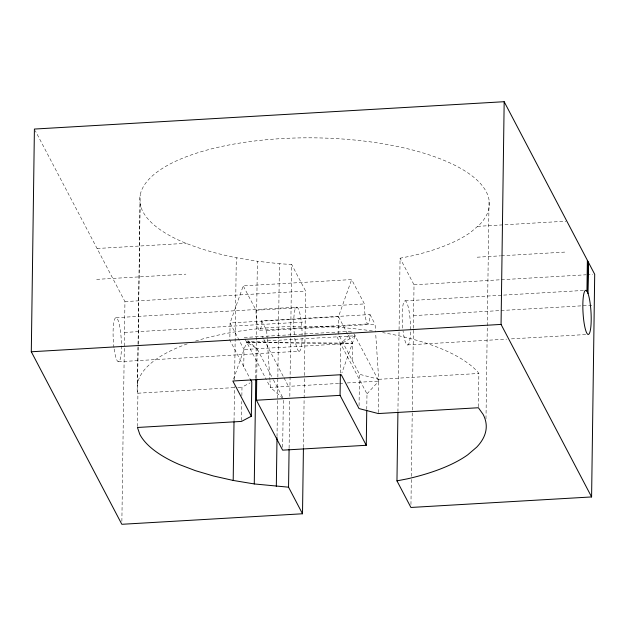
<?xml version="1.0" encoding="UTF-8"?>
<svg xmlns="http://www.w3.org/2000/svg" width="626" height="626" viewBox="0 0 626 626"><rect width="100%" height="100%" fill="white"/><g stroke="black" fill="none" stroke-linecap="round" stroke-linejoin="round"><path stroke-width="0.47" stroke-dasharray="3.13 2.35" d="M121.874 521.372L124.942 301.599L35.314 130.787M137.462 426.517L137.923 393.206L137.43 391.774L140.06 203.325M137.571 383.425L138.103 344.887M138.119 343.909L140.201 194.983M234.03 420.868L234.507 386.68M234.601 379.849L236.307 257.755C217.918 254.062 199.788 249.031 182.448 241.824A174.818 63.789 0.8 0 1 281.473 138.604A174.818 63.789 0.8 0 1 479.743 224.507L470.862 232.144A174.818 63.789 0.8 0 1 410.797 256.112L400.069 258.209L397.925 411.532M241.526 420.461L241.792 401.423M241.871 395.718L241.988 387.15L250.173 382.838M243.764 366.656L244.007 349.527L230.078 322.977L243.232 285.871L351.64 279.564L364.426 303.923A14.719 2.66 86.7 0 0 367.024 322.938A14.719 2.66 86.7 0 0 369.997 314.542L261.59 320.856A14.719 2.66 86.7 0 1 258.616 329.253A14.719 2.66 86.7 0 1 256.018 310.238L243.232 285.871M255.744 378.456L257.38 261.245L236.307 257.755M256.746 377.924L257.153 348.839L247.81 340.638M277.013 436.604L277.834 378.002M277.85 377.024L278.406 336.976M278.421 335.998L279.431 263.726L257.38 261.245M282.67 447.246L283.335 399.732M289.102 448.114L289.768 400.249M289.822 396.344L291.669 264.485L279.431 263.726M303.43 447.551L304.424 376.461M304.439 375.49L304.995 335.559M305.011 334.581L305.621 291.074L291.669 264.485M340.38 373.057L340.787 343.964L351.303 332.594M352.172 360.341L352.415 343.212L338.486 316.67L351.64 279.564M359.058 405.711L359.496 374.301L338.243 333.799L338.486 316.67L230.078 322.977L229.836 340.114L250.017 378.574M366.766 409.412L366.985 393.895L335.763 334.534M378.315 412.612L378.777 379.301L359.496 374.301M410.953 504.54L411.337 477.27M411.352 476.3L412.26 411.047M412.276 410.077L413.403 329.245M413.418 328.274L414.021 284.807L400.069 258.209M478.405 406.79L478.867 373.479L477.779 371.954A174.818 63.789 0.8 0 0 382.65 332.609M485.995 418.794L489.047 199.968M233.49 379.184L246.636 342.101L355.044 335.786L341.898 372.877M366.985 393.895L378.816 381.101L375.639 332.891M355.044 335.786L340.787 343.964L244.007 349.527M97.085 248.499L186.337 243.303M477.591 226.346L565.873 221.205M96.654 279.36L185.906 274.165M477.161 257.2L500.448 255.846M501.418 255.791L566.413 252.004M124.942 301.599L305.621 291.074M414.021 284.807L500.479 279.767M501.449 279.712L585.959 274.791M586.93 274.736L592.759 274.399M116.107 317.672L296.787 307.147A22.082 3.991 86.7 0 1 302.123 335.364M405.186 300.84L585.866 290.315M256.018 310.238L364.426 303.923M124.511 332.445L305.183 321.92M413.59 315.614L593.299 305.152M259.696 330.238L368.104 323.932M261.59 320.856L266.66 330.52L375.068 324.213L375.577 331.929M244.218 337.484L352.618 331.17M118.408 361.75L299.087 351.233A22.082 3.991 86.7 0 0 302.1 338.071M407.495 344.918L506.575 339.151M511.434 338.869L588.174 334.401M137.923 393.206L237.129 387.431M238.099 387.377L241.988 387.15M378.777 379.301L478.867 373.479M338.588 383.441L270.416 387.416L266.825 380.577M339.55 383.386L343.408 383.167M347.258 382.94L378.816 381.101L353.432 332.711M246.636 342.101L352.415 343.212L340.787 343.964L246.636 342.101L257.153 348.839L272.959 378.965M369.997 314.542L375.068 324.213M262.278 336.436L263.491 338.744M263.898 339.511L283.547 376.954M283.993 377.814L288.484 386.359M273.413 379.825L283.351 398.762L270.416 387.416L269.97 380.663M245.024 339.026L266.379 379.716M266.66 330.52L267.169 338.236M267.239 339.198L269.908 379.7M137.43 391.774A174.818 63.789 0.8 0 1 188.16 343.541M195.547 341.084A174.818 63.789 0.8 0 1 373.01 331.06M121.444 345.881A22.082 3.991 86.7 0 1 118.76 361.711A22.082 3.991 86.7 0 1 114.096 348.58M113.979 347.696A22.082 3.991 86.7 0 1 115.763 317.711A22.082 3.991 86.7 0 1 121.436 344.957M299.087 351.233A22.082 3.991 86.7 0 1 294.658 337.171M294.345 334.425A22.082 3.991 86.7 0 1 296.787 307.147M402.753 328.11A22.082 3.991 86.7 0 1 406.086 301.466A22.082 3.991 86.7 0 1 410.171 337.422A22.082 3.991 86.7 0 1 403.066 330.864"/><path stroke-width="0.94" d="M303.422 448.529L302.507 513.774L121.827 524.291L31.3 351.765L34.407 129.058L504.173 101.709L594.7 274.282L591.593 496.942L410.914 507.459L396.962 480.87L397.917 412.511M302.507 513.774L288.555 487.185L254.273 483.945L233.201 480.447L234.014 421.846M233.201 480.447L213.466 475.995L195.406 470.658L179.333 464.531A174.818 63.789 0.8 0 1 139.801 434.35L137.446 427.472L241.511 421.415L251.331 416.235L251.809 381.977L250.463 379.419M254.273 483.945L255.729 379.434M366.75 410.382L366.265 445.289L282.631 450.157L256.433 400.225L256.73 378.894M276.324 486.418L277.005 437.582M288.555 487.185L289.087 449.092M366.265 445.289L340.067 395.358L340.348 374.997M591.593 496.942L501.058 324.417L504.173 101.709M588.463 262.709L588.033 293.516A22.082 3.991 86.7 0 1 590.271 330.692A22.082 3.991 86.7 0 1 583.252 315.707A22.082 3.991 86.7 0 1 586.945 291.192L587.376 260.385M588.033 293.516L587.493 292.178L587.924 261.371M396.962 480.87L407.69 478.773A174.818 63.789 0.8 0 0 467.755 454.805L476.629 447.222A174.818 63.789 0.8 0 0 483.092 414.357L478.389 407.745L378.3 413.559L359.019 408.567L341.248 374.7L232.841 381.007L251.331 416.235M31.3 351.765L501.058 324.417M256.433 400.225L340.067 395.358M586.945 291.192L587.493 292.178"/></g></svg>
